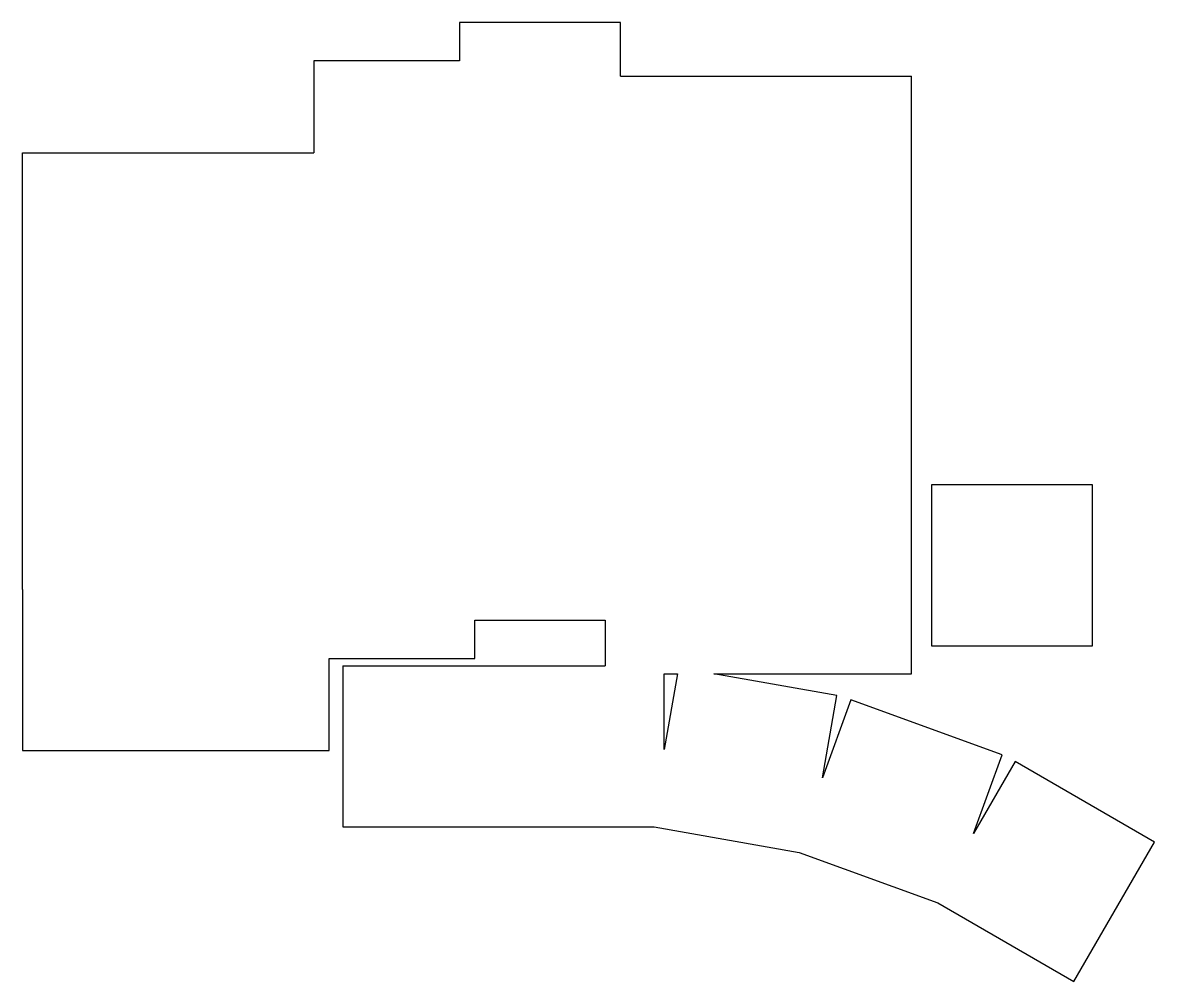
# Model space of a CAD drawing. Header units: millimetres. Extents: x 49 to 197, y -169 to -44.
import ezdxf

# ---------------------------------------------------------------- set-up
doc = ezdxf.new("R2010")
doc.units = ezdxf.units.MM

msp = doc.modelspace()

# ---------------------------------------------------------------- linework, layer by layer
at = {"linetype": 'CONTINUOUS'}
for p, q in [((127.27, -43.67), (106.27, -43.67)), ((106.27, -43.67), (106.27, -48.67)), ((127.27, -50.67), (127.27, -43.67)), ((106.27, -48.67), (87.27, -48.67)), ((87.27, -48.67), (87.27, -60.67)), ((127.27, -50.67), (165.27, -50.67)), ((165.27, -71.67), (165.27, -50.67)), ((49.27, -117.67), (49.27, -60.67)), ((49.27, -60.67), (87.27, -60.67)), ((165.27, -128.67), (165.27, -71.67)), ((188.89, -104), (167.89, -104)), ((167.89, -104), (167.89, -125)), ((188.89, -125), (188.89, -104)), ((49.27, -117.67), (49.27, -138.67)), ((108.27, -126.67), (108.27, -121.67)), ((108.27, -121.67), (125.27, -121.67)), ((125.27, -121.67), (125.27, -127.62)), ((167.89, -125), (188.89, -125)), ((89.27, -138.67), (89.27, -126.67)), ((89.27, -126.67), (108.27, -126.67)), ((91.07, -127.62), (125.27, -127.62)), ((91.07, -127.62), (91.07, -148.62)), ((132.97, -128.67), (134.71, -128.67)), ((132.97, -138.54), (132.97, -128.67)), ((134.71, -128.67), (132.97, -138.54)), ((139.47, -128.67), (165.27, -128.67)), ((155.53, -131.5), (139.47, -128.67)), ((153.64, -142.25), (155.53, -131.5)), ((157.34, -132.06), (153.64, -142.25)), ((177.08, -139.25), (157.34, -132.06)), ((49.27, -138.67), (89.27, -138.67)), ((173.34, -149.5), (177.08, -139.25)), ((178.77, -140.11), (173.34, -149.5)), ((196.95, -150.61), (178.77, -140.11)), ((91.07, -148.62), (131.67, -148.62)), ((131.67, -148.62), (150.61, -151.96)), ((186.45, -168.8), (196.95, -150.61)), ((150.61, -151.96), (168.68, -158.54)), ((168.68, -158.54), (186.45, -168.8))]:
    msp.add_line(p, q, dxfattribs=at)

doc.saveas('drawing.dxf')
